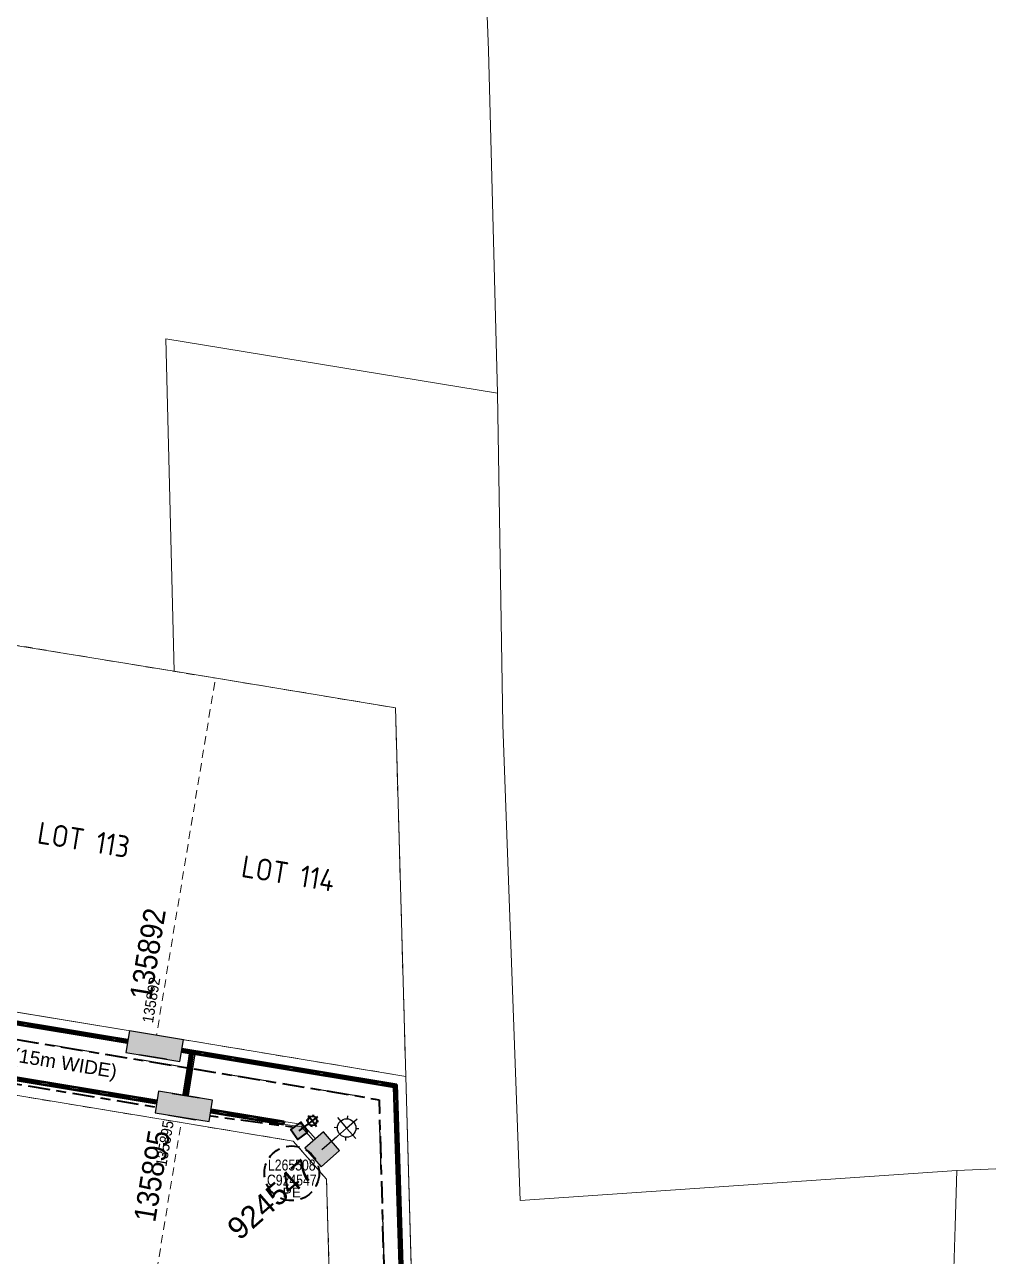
# Model space of a CAD drawing. Header units: metres. Extents: x 301573 to 309518, y 6281168 to 6284857.
# Drawn here: x 302979.3 to 303155.3, y 6282937.5 to 6283162.5 of the extents above; entities that cross this region are included whole.
import ezdxf
from ezdxf.enums import TextEntityAlignment as Align

# ---------------------------------------------------------------- set-up
doc = ezdxf.new("R2010")
doc.units = ezdxf.units.M
for name, pattern in [('Cable Exist UG', [8.2, 4, -1.2, 1.8, -1.2]), ('Dash', [5, 3, -2]), ('DASHED', [0.75, 0.5, -0.25]), ('DOT', [6.35, 0, -6.35]), ('IE Trench LV', [5.5, 4, -1.5])]:
    doc.linetypes.add(name, pattern=pattern)
doc.layers.get('0').update_dxf_attribs({"color": 6})
doc.layers.add('_User Miscellaneous2', color=31, linetype='Continuous', lineweight=13, transparency=0.3)
for name, color, linetype, lineweight in [('_User_LV_Exist', 5, 'Continuous', 35), ('_User_SL_Exist', 4, 'Continuous', 35), ('Cadastre Developer_SP_NEW', 70, 'Continuous', 15), ('Cadastre Land Parcels_SP_EXT', 95, 'Continuous', 15), ('Cadastre Roads_SP_EXT', 46, 'Continuous', 15), ('Cadastre Roads_SP_NEW', 42, 'Continuous', 15)]:
    doc.layers.add(name, color=color, linetype=linetype, lineweight=lineweight)
for name, color, linetype in [('Duct_SP_NEW', 2, 'Continuous'), ('Equip_SP_SL_EXT', 7, 'Continuous'), ('Mains_HV_New_U72', 2, 'Cable x'), ('Notes', 7, 'Continuous'), ('SupportsUG_SP_LV_NEW', 2, 'Continuous'), ('SupportsUG_SP_LV_SL_NEW', 2, 'Continuous'), ('Trench_SP_NEW', 2, 'Continuous'), ('UG_Details_SP_MISC', 7, 'Continuous')]:
    doc.layers.add(name, color=color, linetype=linetype)
doc.styles.add('DevPlan', font='isocp.shx', dxfattribs={"height": 2})
doc.styles.add('ieISOCP', font='arial.ttf', dxfattribs={"height": 1.5})
doc.styles.add('SL_LABEL', font='arial.ttf', dxfattribs={"height": 2})
doc.styles.get("Standard").update_dxf_attribs({"font": 'arial.ttf'})
doc.linetypes.add('Cable 5', pattern='A,7,-1,["o",Standard,S=2,R=0,X=-1,Y=-0.7],-1e-05,["o",Standard,S=2,R=0,X=-0.2,Y=-0.7],-1.2', length=9.200009999999999)
doc.linetypes.add('Cable New UG', pattern='A,7,-0.25,["x",Standard,S=2,R=0,X=0.2,Y=-0.8],-2.1', length=9.35)
doc.linetypes.add('Cable x', pattern='A,5,-0.25,["x",Standard,S=2,R=0,X=-0,Y=-0.8],-1.5', length=6.75)

# ---------------------------------------------------------------- blocks, each defined once
blk = doc.blocks.new('*U335')
at = {"width": 0.9}
blk.add_attdef('ASSET_NUM', text='', height=2, dxfattribs=at).set_placement((4, 2), align=Align.MIDDLE_LEFT)
for tag, p, flags in [('SUBURB', (-1.999999999999998, 1.523386574178241e-15), 1), ('STREETNAME', (-1.799999999999998, 1.437661298237926e-15), 9), ('PARENT', (-1.599999999999999, 1.351936022297611e-15), 9), ('NOTES', (-1.399999999999999, 1.266210746357297e-15), 9), ('LOCATION', (-1.199999999999999, 1.180485470416982e-15), 9), ('LEGEND', (-0.9999999999999987, 1.094760194476667e-15), 9), ('USAGE', (-0.7999999999999987, 1.009034918536353e-15), 9), ('SUPPORT_TYPE', (-0.5999999999999988, 9.233096425960378e-16), 9), ('STATE', (-0.3999999999999986, 8.37584366655723e-16), 9), ('OWNED_BY', (-0.1999999999999986, 7.518590907154083e-16), 9)]:
    blk.add_attdef(tag, p, '', height=0.2, rotation=270, dxfattribs=dict(flags=flags))
blk.add_wipeout([(1.0000000000000013, 2.499999999999999), (0.9999999999999996, -2.500000000000001), (-1.0000000000000004, -2.5), (-0.9999999999999987, 2.5)])
at = {"layer": 'Notes'}
h = blk.add_hatch(color=256, dxfattribs=at)
h.dxf.hatch_style = 1
h.paths.add_polyline_path([(-0.999999999999999, 2.5), (-1, -1.25), (-0.9999999999999994, 1.25), (-1.000000000000001, -2.5), (0.999999999999999, -2.5), (1.000000000000001, 2.5)])
blk.add_lwpolyline([(-0.9999999999999986, 2.5), (-1, -1.25), (-0.999999999999999, 1.25), (-1.000000000000001, -2.5), (0.9999999999999994, -2.5), (1.000000000000002, 2.5)], close=True)
blk = doc.blocks.new('*U264')
at = {"layer": 'Notes'}
h = blk.add_hatch(color=256, dxfattribs=at)
h.dxf.hatch_style = 1
h.paths.add_polyline_path([(-1.158415183245339, 1.140000000000001), (-1.158415183245339, -1.140000000000001), (1.121584816754655, -1.140000000000001), (1.121584816754655, 1.140000000000001)])
blk.add_lwpolyline([(-1.125, 1.125), (-1.125, -1.125), (1.125, -1.125), (1.125, 1.125)], close=True)
at = {"width": 0.9, "flags": 8}
blk.add_attdef('ASSET_NUM', text='', height=1.5, dxfattribs=at).set_placement((-50.75338496046232, 89.01761440712272), align=Align.MIDDLE_LEFT)
at = {"flags": 1}
blk.add_attdef('Z', (-55.51656813598012, 86.15768342448393), '', height=0.15, rotation=270, dxfattribs=at)
at = {"flags": 9}
for tag, p in [('NOTES', (-55.25338496046232, 86.15768342448393)), ('SUBURB', (-55.10338496046232, 86.15768342448393)), ('STREETNAME', (-54.95338496046232, 86.15768342448393)), ('LOCATION', (-54.80338496046232, 86.15768342448393)), ('LEGEND', (-54.65338496046232, 86.15768342448393)), ('USAGE', (-54.50338496046232, 86.15768342448393)), ('STATE', (-54.35338496046232, 86.15768342448393)), ('OWNED_BY', (-54.20338496046232, 86.15768342448393)), ('COLUMN_TYPE', (-54.05338496046232, 86.15768342448393)), ('STREET_CODE', (-53.90338496046232, 86.15768342448393)), ('STRUCTURE_PLANT_NUMBER', (-53.73027409007637, 86.15768342448393))]:
    blk.add_attdef(tag, text='', height=0.15, rotation=270, dxfattribs=at).set_placement(p, align=Align.MIDDLE_LEFT)
blk = doc.blocks.new('*U253')
at = {"linetype": 'DASHED', "ltscale": 5}
blk.add_circle((0, 0), 5, dxfattribs=at)
at = {"insert": (0, -2.6), "char_height": 1.8, "attachment_point": 2}
blk.add_mtext('PE', dxfattribs=at)
at = {"width": 0.8}
blk.add_attdef('SNUMBER', text='', height=1.8, dxfattribs=at).set_placement((0, 0.5), align=Align.CENTER)
at = {"flags": 1}
blk.add_attdef('Z', (0, 0), '', height=0.2, dxfattribs=at)
at = {"width": 0.8}
blk.add_attdef('CNUMBER', text='', height=1.8, dxfattribs=at).set_placement((0, -0.25), align=Align.TOP_CENTER)
blk = doc.blocks.new('*U325')
at = {"flags": 9}
for tag, p in [('LRATECODE', (-7.400000000000004, 1.359357947053563e-15)), ('LOUTREACHVOCAB', (-7.200000000000004, 1.322618543079142e-15)), ('LOUTREACH', (-7.000000000000004, 1.285879139104721e-15)), ('LANTNUMBER', (-6.600000000000003, 1.21240033115588e-15)), ('LNEW', (-6.400000000000003, 1.17566092718146e-15)), ('LMASTVOCAB', (-6.200000000000003, 1.138921523207039e-15)), ('LMAST', (-6.000000000000003, 1.102182119232618e-15)), ('LLAMPVOCAB', (-5.800000000000002, 1.065442715258198e-15)), ('LLAMP', (-5.600000000000002, 1.028703311283777e-15)), ('LEXIST', (-5.400000000000002, 9.919639073093565e-16)), ('LCHARGE3PERCENT', (-5.200000000000002, 9.552245033349359e-16)), ('LCHARGE3', (-5.000000000000002, 9.184850993605152e-16)), ('LCHARGE2PERCENT', (-4.800000000000002, 8.817456953860945e-16)), ('LCHARGE2', (-4.600000000000001, 8.45006291411674e-16)), ('LCHARGE1PERCENT', (-4.400000000000001, 8.082668874372533e-16)), ('LCHARGE1', (-4.200000000000001, 7.715274834628326e-16)), ('LCATEGORY', (-4.000000000000001, 7.347880794884121e-16)), ('LBRACKETVOCAB', (-3.800000000000001, 6.980486755139915e-16)), ('LBRACKET', (-3.600000000000001, 6.613092715395708e-16)), ('LKINGHEIGHT', (-3.400000000000001, 6.245698675651503e-16)), ('CREPLACE', (-3.200000000000001, 5.878304635907296e-16)), ('CREMOVE', (-3, 5.51091059616309e-16)), ('CNUMBER', (-2.8, 5.143516556418884e-16)), ('CNEW', (-2.6, 4.776122516674677e-16)), ('CEXIST', (-2.4, 4.408728476930471e-16)), ('USAGE', (-2.2, 4.041334437186265e-16)), ('STATE', (-2, 3.673940397442059e-16)), ('OWNED_BY', (-1.8, 3.306546357697853e-16)), ('ORIENTATION', (-1.6, 2.939152317953647e-16)), ('OPERATING_VOLTAGE', (-1.4, 2.571758278209441e-16)), ('NO_PHASES', (-1.2, 2.204364238465236e-16)), ('LANTERN_TYPE', (-1, 1.83697019872103e-16)), ('LANTERN_PURPOSE', (-0.8, 1.469576158976824e-16)), ('CONTROL_TYPE', (-0.6000000000000001, 1.102182119232618e-16)), ('CONSTRUCTED_VOLTAGE', (-0.4, 7.347880794884119e-17))]:
    blk.add_attdef(tag, text='', height=0.001, rotation=270, dxfattribs=at).set_placement(p, align=Align.MIDDLE_LEFT)
at = {"style": 'SL_LABEL', "flags": 9}
blk.add_attdef('STREET_CODE', text='', height=0.001, rotation=270, dxfattribs=at).set_placement((0.0005000000000000004, -1.224646799147354e-19), align=Align.MIDDLE_LEFT)
at = {"flags": 1}
blk.add_attdef('Z', (0, 0), '', height=0.001, rotation=270, dxfattribs=at)
at = {"width": 0.9}
blk.add_attdef('LNUMBER', text='', height=1, dxfattribs=at).set_placement((7, -1.000000000000001), align=Align.MIDDLE_LEFT)
at = {"flags": 9}
for tag, p in [('SUBURB', (0, -8.600000000000001)), ('STREETNAME', (0, -8.8)), ('LREMOVE', (0, -7.600000000000004)), ('LREPLACE', (0, -7.800000000000004)), ('LTYPE', (0, -8.000000000000004)), ('LTYPEVOCAB', (0, -8.200000000000003)), ('LEGEND', (0, -8.400000000000002)), ('LOCATION', (0, -9)), ('NOTES', (0, -9.2)), ('MAINTAINED_BY', (-1.09529950305501e-16, -9.862919944927576))]:
    blk.add_attdef(tag, text='', height=0.001, dxfattribs=at).set_placement(p, align=Align.MIDDLE_LEFT)
blk.add_attdef('OPERATED_BY', (-6.25491469344312e-17, -9.607168363308126), '', height=0.001, dxfattribs=at)
blk.add_wipeout([(0.12659964141442748, -1.5894556509907751), (0.35214665129703926, -2.800676818480891), (-0.03442282905240468, -3.970502535032489), (-1.2456439965424966, -4.196049544915104), (-2.415318725247367, -3.809652931537509), (-2.6410167229767305, -2.598258897075545), (-2.2544472426272866, -1.4284331805239443), (-1.0432260751371514, -1.2028861706413339)])
for p, q in [((-2.254447242627289, -1.428433180523943), (-1.144435035839846, -2.699467857778216)), ((-1.043226075137152, -1.202886170641333), (-1.06852831531282, -1.577031592425567)), ((-4.157257976476103, -5.330607905207822), (-1.144435037799308, -2.699467859489442)), ((-2.64101672297673, -2.598258897075544), (-2.266871301192474, -2.623561137251215)), ((-1.144435035839846, -2.699467857778216), (0.1265996414144261, -1.589455650990774)), ((-1.144435035839846, -2.699467857778216), (-0.03442282905240424, -3.970502535032488)), ((0.3521466512970388, -2.800676818480889), (-0.02199877048717402, -2.77537457830522)), ((-1.245643996542497, -4.196049544915104), (-1.220341756366828, -3.821904123130868))]:
    blk.add_line(p, q)
blk.add_circle((-1.144435035839846, -2.699467857778216), 1.125)
blk = doc.blocks.new('*U275')
at = {"flags": 9}
for tag, p in [('LRATECODE', (-7.400000000000004, 1.359357947053563e-15)), ('LOUTREACHVOCAB', (-7.200000000000004, 1.322618543079142e-15)), ('LOUTREACH', (-7.000000000000004, 1.285879139104721e-15)), ('LANTNUMBER', (-6.600000000000003, 1.21240033115588e-15)), ('LNEW', (-6.400000000000003, 1.17566092718146e-15)), ('LMASTVOCAB', (-6.200000000000003, 1.138921523207039e-15)), ('LMAST', (-6.000000000000003, 1.102182119232618e-15)), ('LLAMPVOCAB', (-5.800000000000002, 1.065442715258198e-15)), ('LLAMP', (-5.600000000000002, 1.028703311283777e-15)), ('LEXIST', (-5.400000000000002, 9.919639073093565e-16)), ('LCHARGE3PERCENT', (-5.200000000000002, 9.552245033349359e-16)), ('LCHARGE3', (-5.000000000000002, 9.184850993605152e-16)), ('LCHARGE2PERCENT', (-4.800000000000002, 8.817456953860945e-16)), ('LCHARGE2', (-4.600000000000001, 8.45006291411674e-16)), ('LCHARGE1PERCENT', (-4.400000000000001, 8.082668874372533e-16)), ('LCHARGE1', (-4.200000000000001, 7.715274834628326e-16)), ('LCATEGORY', (-4.000000000000001, 7.347880794884121e-16)), ('LBRACKETVOCAB', (-3.800000000000001, 6.980486755139915e-16)), ('LBRACKET', (-3.600000000000001, 6.613092715395708e-16)), ('LKINGHEIGHT', (-3.400000000000001, 6.245698675651503e-16)), ('CREPLACE', (-3.200000000000001, 5.878304635907296e-16)), ('CREMOVE', (-3, 5.51091059616309e-16)), ('CNUMBER', (-2.8, 5.143516556418884e-16)), ('CNEW', (-2.6, 4.776122516674677e-16)), ('CEXIST', (-2.4, 4.408728476930471e-16)), ('USAGE', (-2.2, 4.041334437186265e-16)), ('STATE', (-2, 3.673940397442059e-16)), ('OWNED_BY', (-1.8, 3.306546357697853e-16)), ('ORIENTATION', (-1.6, 2.939152317953647e-16)), ('OPERATING_VOLTAGE', (-1.4, 2.571758278209441e-16)), ('NO_PHASES', (-1.2, 2.204364238465236e-16)), ('LANTERN_TYPE', (-1, 1.83697019872103e-16)), ('LANTERN_PURPOSE', (-0.8, 1.469576158976824e-16)), ('CONTROL_TYPE', (-0.6000000000000001, 1.102182119232618e-16)), ('CONSTRUCTED_VOLTAGE', (-0.4, 7.347880794884119e-17))]:
    blk.add_attdef(tag, text='', height=0.001, rotation=270, dxfattribs=at).set_placement(p, align=Align.MIDDLE_LEFT)
at = {"style": 'SL_LABEL', "flags": 9}
blk.add_attdef('STREET_CODE', text='', height=0.001, rotation=270, dxfattribs=at).set_placement((0.0005000000000000004, -1.224646799147354e-19), align=Align.MIDDLE_LEFT)
at = {"flags": 1}
blk.add_attdef('Z', (0, 0), '', height=0.001, rotation=270, dxfattribs=at)
at = {"width": 0.9}
blk.add_attdef('LNUMBER', text='', height=1, dxfattribs=at).set_placement((7, -1.000000000000001), align=Align.MIDDLE_LEFT)
at = {"flags": 9}
for tag, p in [('SUBURB', (0, -8.600000000000001)), ('STREETNAME', (0, -8.8)), ('LREMOVE', (0, -7.600000000000004)), ('LREPLACE', (0, -7.800000000000004)), ('LTYPE', (0, -8.000000000000004)), ('LTYPEVOCAB', (0, -8.200000000000003)), ('LEGEND', (0, -8.400000000000002)), ('LOCATION', (0, -9)), ('NOTES', (0, -9.2)), ('MAINTAINED_BY', (-1.09529950305501e-16, -9.862919944927576))]:
    blk.add_attdef(tag, text='', height=0.001, dxfattribs=at).set_placement(p, align=Align.MIDDLE_LEFT)
blk.add_attdef('OPERATED_BY', (-6.25491469344312e-17, -9.607168363308126), '', height=0.001, dxfattribs=at)
blk.add_wipeout([(-7.584522093961205, 8.385614703869983), (-6.614559783517651, 7.625942875669075), (-6.1312353485416775, 6.49266194809716), (-6.890907176742566, 5.522699637653621), (-8.023960536244918, 5.039345318007129), (-8.994150414758051, 5.79904703087854), (-9.477474849734024, 6.932327958450454), (-8.717803021533102, 7.902290268894021)])
for p, q in [((-9.477474849734026, 6.932327958450454), (-7.804355099137851, 6.712494953273807)), ((-8.99415041475805, 5.79904703087854), (-8.69670158585297, 6.027409011477378)), ((-8.7178030215331, 7.902290268894021), (-8.489441040934274, 7.604841439988959)), ((-8.325440741376951, 2.746581467799842), (-7.804355099476751, 6.71249495069448)), ((-7.804355099137851, 6.712494953273807), (-7.584522093961205, 8.385614703869981)), ((-7.804355099137851, 6.712494953273807), (-6.131235348541678, 6.49266194809716)), ((-6.614559783517652, 7.625942875669074), (-6.912008612422695, 7.397580895070263)), ((-6.890907176742566, 5.522699637653621), (-7.119269157341392, 5.820148466558682))]:
    blk.add_line(p, q)
blk.add_circle((-7.804355099137851, 6.712494953273807), 1.125)

msp = doc.modelspace()

# ---------------------------------------------------------------- linework, layer by layer
at = {"layer": '_User Miscellaneous2', "linetype": 'Dash', "ltscale": 0.5}
for p, q in [((302976.7486514663, 6283049.239219893), (303014.0953223263, 6283043.087092159)), ((302970.2031788043, 6282968.096289312), (303007.8458602658, 6282961.895399668))]:
    msp.add_line(p, q, dxfattribs=at)
at = {"layer": '_User Miscellaneous2', "linetype": 'Dash', "ltscale": 0.5, "flags": 128}
msp.add_lwpolyline([(303048.8775903719, 6282970.338389311), (303003.3469307931, 6282977.838667839), (303014.0953223263, 6283043.087092159), (303046.9772342056, 6283037.670445445)], close=True, dxfattribs=at)
at = {"layer": '_User_LV_Exist', "linetype": 'Cable Exist UG', "flags": 128}
for points in [[(302890.8586664282, 6282993.328460038), (302890.570369729, 6282991.578346516), (303043.9958867027, 6282966.075161625), (303045.1118357944, 6282926.53606848)], [(303003.0218513883, 6282975.865263829), (302896.4183532478, 6282993.482106642)], [(303008.1709396705, 6282963.868803677), (302865.7892867745, 6282987.323373929)]]:
    msp.add_lwpolyline(points, dxfattribs=at)
at = {"layer": 'Cadastre Developer_SP_NEW'}
msp.add_line((303003.3469307931, 6282977.838667839), (302966.0002599328, 6282983.990795573), dxfattribs=at)
at = {"layer": 'Cadastre Land Parcels_SP_EXT', "linetype": 'Continuous'}
for points in [[(302639.031015481, 6283174.33795699), (302705.100015897, 6283093.80599193), (302748.4733297309, 6283086.843078696), (302876.08899904, 6283065.47498284), (303006.5393982613, 6283044.331781684), (303005.013989202, 6283105.0399577), (303065.635958691, 6283095.1119897), (303063.98201874, 6283157.82099397), (303059.537033039, 6283272.10803257)], [(303059.537033039, 6283272.10803257), (303063.98201874, 6283157.82099397), (303065.635958691, 6283095.1119897), (303066.621044054, 6283034.55202971), (303069.758000338, 6282947.64801454), (303149.500978447, 6282953.12799354), (303233.533035185, 6282956.74600926), (303240.095972082, 6282957.15198598), (303237.393965612, 6283075.97596454), (303272.942014648, 6283077.73298865), (303271.961964245, 6283113.07098272), (303267.844957557, 6283261.75403635)]]:
    msp.add_lwpolyline(points, dxfattribs=at)
at = {"layer": 'Duct_SP_NEW'}
for p, q in [((303008.0026680731, 6282965.923477537), (303009.4330174539, 6282974.606455173)), ((303008.9893700773, 6282965.760937835), (303010.4197194581, 6282974.443915471)), ((303009.4330174539, 6282974.606455173), (303009.926368456, 6282974.525185322)), ((303010.4197194581, 6282974.443915471), (303009.926368456, 6282974.525185322)), ((303008.0026680731, 6282965.923477537), (303008.4960190752, 6282965.842207686)), ((303008.9893700773, 6282965.760937835), (303008.4960190752, 6282965.842207686))]:
    msp.add_line(p, q, dxfattribs=at)
at = {"layer": 'Trench_SP_NEW', "linetype": 'IE Trench LV', "flags": 128}
msp.add_lwpolyline([(302826.2689959788, 6282994.847039917), (302852.8292435057, 6282990.471762773), (303026.5799163186, 6282961.849764908)], dxfattribs=at)
at = {"layer": 'UG_Details_SP_MISC', "lineweight": 50}
for p, q in [((303008.42812048824, 6282966.795582805), (303009.5638874146, 6282974.946272023)), ((303008.9035271125, 6282966.729336737), (303010.03929403884, 6282974.880025955)), ((303009.5638874146, 6282974.946272023), (303009.8015907267, 6282974.913148989)), ((303010.03929403884, 6282974.880025955), (303009.8015907267, 6282974.913148989)), ((303046.69116251834, 6282968.428566798), (303046.9249234888, 6282968.633098251)), ((303046.69116251834, 6282968.428566798), (303047.2192760825, 6282951.431167742)), ((303047.1586844593, 6282968.837629705), (303046.9249234888, 6282968.633098251)), ((303047.1586844593, 6282968.837629705), (303047.6990445635, 6282951.446074272)), ((303008.42812048824, 6282966.795582805), (303008.6658238004, 6282966.762459771)), ((303008.9035271125, 6282966.729336737), (303008.6658238004, 6282966.762459771)), ((303026.5409067897, 6282961.612956426), (303026.5799163183, 6282961.849764907)), ((303026.6189258469, 6282962.0865733875), (303026.5799163183, 6282961.849764907)), ((303047.2192760825, 6282951.431167742), (303047.459160323, 6282951.438621007)), ((303047.2192760825, 6282951.431167742), (303049.96017190645, 6282863.215103522)), ((303047.6990445635, 6282951.446074272), (303047.459160323, 6282951.438621007)), ((303047.6990445635, 6282951.446074272), (303050.4411778845, 6282863.19018106))]:
    msp.add_line(p, q, dxfattribs=at)
at = {"layer": 'UG_Details_SP_MISC', "lineweight": 0}
for p in [(303026.54337405483, 6282961.612563172), (303026.61645858176, 6282962.086966641)]:
    msp.add_line(p, (303026.5799163183, 6282961.849764907), dxfattribs=at)

# ---------------------------------------------------------------- block references
at = {"layer": '_User_SL_Exist', "linetype": 'DOT', "ltscale": 10}
ref = msp.add_blockref('*U253', (303028.0474645334, 6282952.63409928), dxfattribs=at)
ref.add_attrib('SNUMBER', 'L265508', dxfattribs={"layer": '0', "ltscale": 10, "height": 2, "width": 0.8}).set_placement((303028.0474645334, 6282953.13409928), align=Align.CENTER)
ref.add_attrib('CNUMBER', 'C924547', dxfattribs={"ltscale": 10, "height": 2, "width": 0.8}).set_placement((303028.0474645334, 6282952.38409928), align=Align.TOP_CENTER)

# ---------------------------------------------------------------- texts
at = {"layer": '_User Miscellaneous2', "char_height": 4, "attachment_point": 5, "rotation": 350.64565951604163, "style": 'DevPlan'}
for s, insert in [('LOT 113', (302990.0477911297, 6283013.538943866)), ('LOT 114', (303027.3944619898, 6283007.386816132))]:
    msp.add_mtext(s, dxfattribs=dict(at, insert=insert))
at = {"layer": '_User_SL_Exist', "linetype": 'Cable 5', "insert": (302937.321237071, 6282982.156325588), "char_height": 2.5, "attachment_point": 1, "rotation": 350.64565951593175, "style": 'ieISOCP'}
msp.add_mtext_dynamic_manual_height_columns('PROPOSED ROAD          (15m WIDE)', width=70.16462842775812, gutter_width=7.5, heights=[0], dxfattribs=at)

# ---------------------------------------------------------------- next in the draw order: block references
at = {"layer": '_User_LV_Exist', "linetype": 'Cable New UG', "lineweight": 50, "xscale": 0.7499999999999999, "yscale": 0.7499999999999999, "zscale": 0.7499999999999999, "rotation": 315}
msp.add_blockref('*U275', (303032.3833085485, 6282954.510177882), dxfattribs=at)

# ---------------------------------------------------------------- next in the draw order: linework, layer by layer
at = {"layer": '_User Miscellaneous2', "linetype": 'Dash', "ltscale": 0.5, "flags": 128}
msp.add_lwpolyline([(303007.8458602658, 6282961.895399668), (303028.3123767232, 6282958.52394458), (303034.4018632218, 6282951.551094662), (303036.3620325802, 6282882.099780425), (302995.77855378, 6282888.640463653)], close=True, dxfattribs=at)
at = {"layer": 'Cadastre Roads_SP_EXT', "linetype": 'Continuous'}
msp.add_lwpolyline([(303066.621023515, 6283034.5520167), (303065.635972917, 6283095.11200907), (303005.013989912, 6283105.03995919), (303006.5393982613, 6283044.331781684), (303046.9772342055, 6283037.670445445), (303050.103169492, 6282926.91454931), (303148.9029639152, 6282933.207451817), (303149.202967766, 6282942.9760439), (303149.500999659, 6282953.1280257), (303069.75799684, 6282947.64803601), (303066.621023515, 6283034.5520167)], close=True, dxfattribs=at)
at = {"layer": 'Cadastre Roads_SP_NEW', "linetype": 'Continuous', "flags": 128}
for points in [[(303051.904017085, 6282863.108209554), (303048.8775903719, 6282970.338389311), (303003.3469307931, 6282977.838667838), (302966.0002599328, 6282983.990795574), (302928.6535890725, 6282990.142923309), (302891.3069182128, 6282996.295051042), (302853.9602473524, 6283002.447178776), (302816.6135764921, 6283008.59930651), (302810.6933644674, 6283009.574544725), (302804.1750679823, 6283005.307519167), (302797.2093339154, 6282955.5122509), (302791.9962574397, 6282918.24509735)], [(302808.7750239332, 6282929.917066406), (302816.8002033813, 6282987.287334467), (302823.5516261099, 6282992.254241383), (302857.2751344195, 6282986.698958245), (302894.9178158811, 6282980.498068601), (302932.5604973426, 6282974.297178957), (302970.2031788043, 6282968.096289312), (303007.8458602659, 6282961.895399668), (303028.3123767232, 6282958.52394458), (303034.4018632218, 6282951.551094662), (303036.3661340529, 6282881.954459991)]]:
    msp.add_lwpolyline(points, dxfattribs=at)
at = {"layer": 'Mains_HV_New_U72', "linetype": 'Cable Exist UG', "ltscale": 2, "flags": 128}
for points in [[(303101.5609030063, 6282816.27799032), (303100.3453950143, 6282814.53243763), (303079.7233057419, 6282822.832857874), (303046.5825963838, 6282837.33778339), (303050.2006748954, 6282863.202642291), (303046.9249234887, 6282968.633098251), (302865.7006733843, 6282998.767520334), (302867.8142089378, 6283012.15764164)], [(303096.8384450788, 6282809.875289422), (303098.3073767314, 6282812.119091539), (303078.5615429239, 6282820.066575144), (303043.2964895593, 6282835.501277125), (303047.1941816794, 6282863.365033093), (303044.0028697996, 6282966.077792645), (302862.2734537329, 6282996.296214989), (302840.4747272084, 6282999.90530944)]]:
    msp.add_lwpolyline(points, dxfattribs=at)
at = {"layer": 'Trench_SP_NEW', "linetype": 'Cable Exist UG', "ltscale": 0.5, "flags": 128}
msp.add_lwpolyline([(302783.8992460585, 6282848.089916791), (302805.8233877994, 6283003.947674308), (302811.5218132444, 6283007.715162856), (302853.6839298584, 6283000.769785369), (303046.9249234888, 6282968.633098251), (303050.2006748955, 6282863.202642291), (303046.5825963839, 6282837.33778339), (303048.1999678096, 6282836.628764302)], dxfattribs=at)
at = {"layer": 'UG_Details_SP_MISC', "lineweight": 0}
for p, q in [((303026.61645858176, 6282962.086966641), (303030.09192746086, 6282961.551551082)), ((303026.54337405483, 6282961.612563172), (303029.84565383056, 6282961.10382837)), ((303029.84565383056, 6282961.10382837), (303029.9687906457, 6282961.327689726)), ((303029.84565383056, 6282961.10382837), (303032.0251575752, 6282958.608157757)), ((303030.09192746086, 6282961.551551082), (303029.9687906457, 6282961.327689726)), ((303030.09192746086, 6282961.551551082), (303032.38669632823, 6282958.923894561)), ((303032.0251575752, 6282958.608157757), (303032.2059269517, 6282958.766026159)), ((303032.38669632823, 6282958.923894561), (303032.2059269517, 6282958.766026159))]:
    msp.add_line(p, q, dxfattribs=at)

# ---------------------------------------------------------------- next in the draw order: block references
at = {"layer": '_User_SL_Exist', "rotation": 215.6456595100925}
msp.add_blockref('*U264', (303029.4246716304, 6282960.382004372), dxfattribs=at)

# ---------------------------------------------------------------- next in the draw order: block references
at = {"layer": '_User_LV_Exist', "rotation": 80.64565951394194}
msp.add_blockref('*U335', (303003.0218513883, 6282975.865263829), dxfattribs=at).add_auto_attribs({'ASSET_NUM': '135892'})
at = {"layer": '_User_LV_Exist'}
ref = msp.add_blockref('*U335', (303008.1709396705, 6282963.868803677), dxfattribs=dict(at, rotation=260.6456595175707))
ref.add_attrib('ASSET_NUM', '135895', dxfattribs={"layer": '0', "height": 2, "rotation": 80.645659519216, "width": 0.9}).set_placement((303004.1535675281, 6282953.939210311), align=Align.MIDDLE_LEFT)
at = {"layer": 'Equip_SP_SL_EXT', "linetype": 'Dash', "lineweight": 50, "xscale": 1.5, "yscale": 1.5, "zscale": 1.5}
msp.add_blockref('*U325', (303039.7820111073, 6282964.945119168), dxfattribs=at)

# ---------------------------------------------------------------- next in the draw order: linework, layer by layer
at = {"layer": '_User_SL_Exist', "linetype": 'Cable Exist UG', "flags": 128}
msp.add_lwpolyline([(303010.6376946811, 6282963.462454421), (303028.4615866177, 6282961.07572432)], dxfattribs=at)
at = {"layer": 'UG_Details_SP_MISC', "lineweight": 50}
for p, q in [((302827.51871222793, 6282994.397939271), (303026.5409067897, 6282961.612956426)), ((302827.5967312851, 6282994.871556233), (303026.6189258469, 6282962.0865733875)), ((302960.7161949609, 6282982.677634044), (303046.69116251834, 6282968.428566798)), ((302960.7949176856, 6282983.151134616), (303047.1586844593, 6282968.837629705))]:
    msp.add_line(p, q, dxfattribs=at)

# ---------------------------------------------------------------- next in the draw order: block references
at = {"layer": 'SupportsUG_SP_LV_SL_NEW'}
ref = msp.add_blockref('*U264', (303033.6167371776, 6282957.010874653), dxfattribs=dict(at, xscale=2, yscale=2, zscale=2, rotation=221.131163089249))
ref.add_attrib('ASSET_NUM', '924547', dxfattribs={"layer": '0', "height": 4, "rotation": 41.13116309587068}).set_placement((303017.1518682634, 6282941.72864279), align=Align.MIDDLE_LEFT)

# ---------------------------------------------------------------- next in the draw order: block references
at = {"layer": 'SupportsUG_SP_LV_NEW', "xscale": 2, "yscale": 2, "zscale": 2, "rotation": 80.64565951394194}
msp.add_blockref('*U335', (303003.0218513883, 6282975.865263829), dxfattribs=at).add_auto_attribs({'ASSET_NUM': '135892'})
at = {"layer": 'SupportsUG_SP_LV_NEW'}
ref = msp.add_blockref('*U335', (303008.3334793707, 6282964.855505669), dxfattribs=dict(at, xscale=2, yscale=2, zscale=2, rotation=260.6456595175707))
ref.add_attrib('ASSET_NUM', '135895', dxfattribs={"layer": '0', "height": 4.000000000000001, "rotation": 80.64565951624714, "width": 0.9}).set_placement((303001.1136353721, 6282943.864795575), align=Align.MIDDLE_LEFT)

doc.saveas('drawing.dxf')
